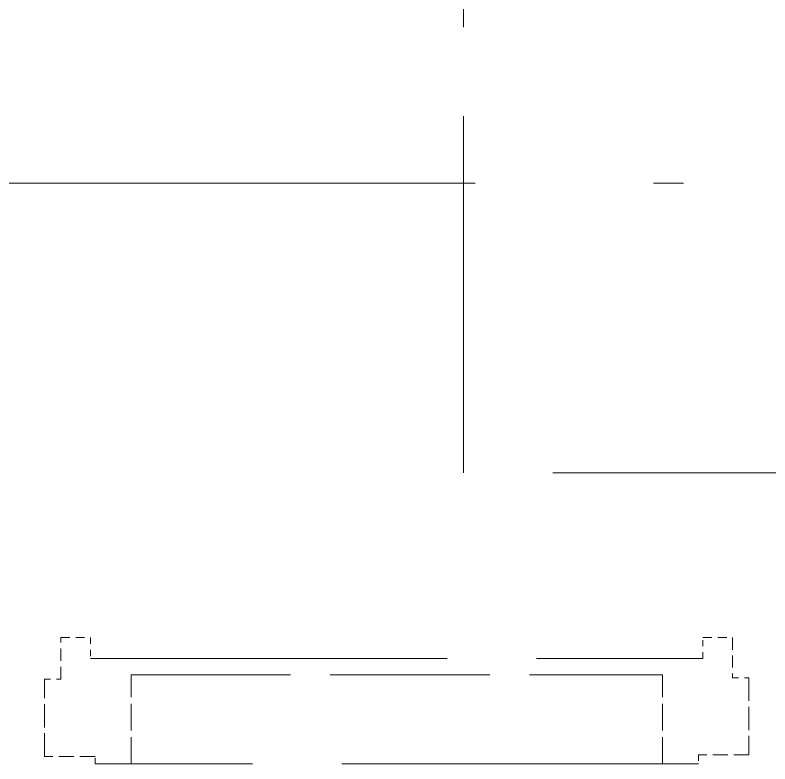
# Model space of a CAD drawing. Extents: x 23 to 417, y 3 to 294.
# Drawn here: x 253.58 to 266.28, y 115.29 to 127.89 of the extents above; entities that cross this region are included whole.
import ezdxf

# ---------------------------------------------------------------- set-up
doc = ezdxf.new("R2010")
doc.units = 0
doc.linetypes.add('DASHDOT', pattern=[18.5, 12, -3, 0.5, -3])
doc.linetypes.add('DASHED', pattern=[15, 12, -3])
doc.layers.get('0').update_dxf_attribs({"lineweight": 13})

# ---------------------------------------------------------------- blocks, each defined once
blk = doc.blocks.new('BLOCK3528')
at = {"color": 7, "linetype": 'DASHED', "lineweight": 13}
for p, q in [((-18.4, -10.7), (-18.4, 34.3)), ((41.6, -10.7), (-18.4, -10.7)), ((-30.951, -16.95), (-10.351, -16.95)), ((-10.501, -20.5), (-30.801, -20.5))]:
    blk.add_line(p, q, dxfattribs=at)
at = {"color": 7, "linetype": 'DASHED', "lineweight": 13, "ltscale": 0.035}
blk.add_line((-31.951, -17.65), (-31.951, -16.25), dxfattribs=at)
at = {"color": 7, "linetype": 'DASHED', "lineweight": 13, "ltscale": 0.025}
for p, q in [((-31.951, -16.25), (-30.951, -16.25)), ((-10.351, -16.25), (-9.351, -16.25))]:
    blk.add_line(p, q, dxfattribs=at)
at = {"color": 7, "linetype": 'DASHED', "lineweight": 13, "ltscale": 0.0175}
for p, q in [((-30.951, -16.25), (-30.951, -16.95)), ((-10.351, -16.95), (-10.351, -16.25))]:
    blk.add_line(p, q, dxfattribs=at)
at = {"color": 7, "linetype": 'DASHED', "lineweight": 13, "ltscale": 0.03375}
blk.add_line((-9.351, -16.25), (-9.351, -17.6), dxfattribs=at)
at = {"color": 7, "linetype": 'DASHED', "lineweight": 13, "ltscale": 0.075}
for p, q in [((-29.589, -20.5), (-29.589, -17.5)), ((-11.712, -20.5), (-11.712, -17.5))]:
    blk.add_line(p, q, dxfattribs=at)
at = {"color": 7, "linetype": 'DASHED', "lineweight": 13, "ltscale": 0.446914}
blk.add_line((-29.589, -17.5), (-11.712, -17.5), dxfattribs=at)
at = {"color": 7, "linetype": 'DASHED', "lineweight": 13, "ltscale": 0.065}
for p, q in [((-32.501, -20.25), (-32.501, -17.65)), ((-8.801, -17.6), (-8.801, -20.2))]:
    blk.add_line(p, q, dxfattribs=at)
at = {"color": 7, "linetype": 'DASHED', "lineweight": 13, "ltscale": 0.01375}
for p, q in [((-32.501, -17.65), (-31.951, -17.65)), ((-9.351, -17.6), (-8.801, -17.6))]:
    blk.add_line(p, q, dxfattribs=at)
at = {"color": 7, "linetype": 'DASHED', "lineweight": 13, "ltscale": 0.0425}
for p, q in [((-30.801, -20.25), (-32.501, -20.25)), ((-8.801, -20.2), (-10.501, -20.2))]:
    blk.add_line(p, q, dxfattribs=at)
at = {"color": 7, "linetype": 'DASHED', "lineweight": 13, "ltscale": 0.00625}
blk.add_line((-30.801, -20.5), (-30.801, -20.25), dxfattribs=at)
at = {"color": 7, "linetype": 'DASHED', "lineweight": 13, "ltscale": 0.0075}
blk.add_line((-10.501, -20.2), (-10.501, -20.5), dxfattribs=at)

msp = doc.modelspace()

# ---------------------------------------------------------------- linework, layer by layer
at = {"color": 7, "linetype": 'DASHDOT', "lineweight": 13}
msp.add_line((316.8242, 125.0626), (224.9537, 125.0626), dxfattribs=at)

# ---------------------------------------------------------------- block references
at = {"lineweight": 0, "xscale": 0.5, "yscale": 0.5, "zscale": 0.5}
msp.add_blockref('BLOCK3528', (270.3286, 125.5377), dxfattribs=at)

doc.saveas('drawing.dxf')
